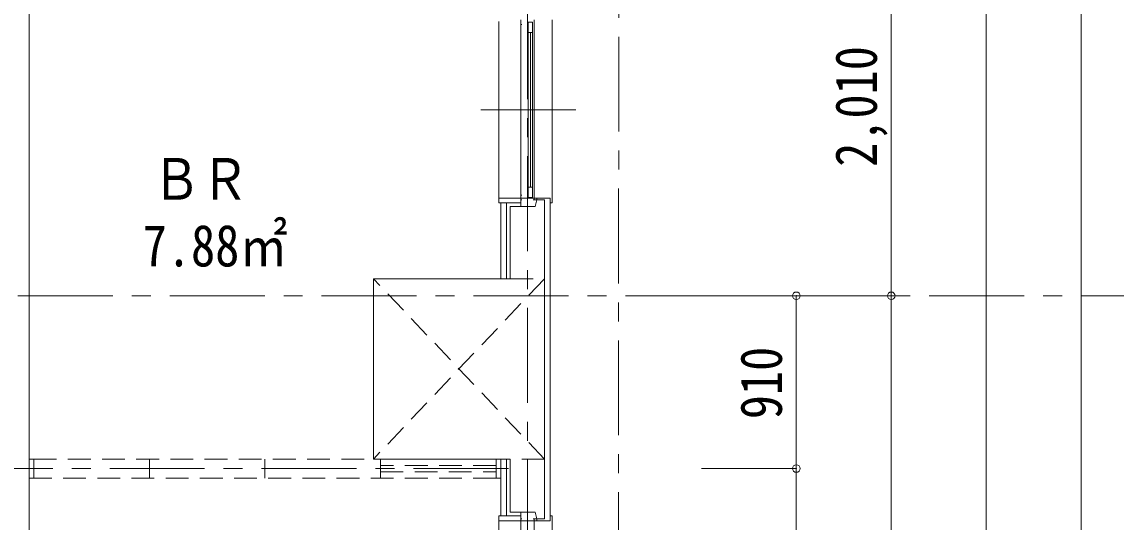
# Model space of a CAD drawing. Units: millimetres at full size; details may follow other scales. Extents: x -443943 to 462275, y -43546 to 79452.
# Drawn here: x -13804 to -8041, y 5417 to 8053 of the extents above; entities that cross this region are included whole.
import ezdxf
from ezdxf.enums import TextEntityAlignment as Align

# ---------------------------------------------------------------- set-up
doc = ezdxf.new("R2010")
doc.units = ezdxf.units.MM
doc.header["$LTSCALE"] = 100
doc.header["$PDMODE"] = 32
doc.header["$PDSIZE"] = 40
doc.linetypes.add('CHAIN1', pattern=[8, 5, -1, 1, -1])
doc.linetypes.add('DASHED1', pattern=[1.8, 1.2, -0.6])
doc.layers.add('0-0_仕上', color=4, linetype='Continuous', lineweight=9)
doc.layers.add('4-1_通り芯', color=4, linetype='Continuous', lineweight=9)
doc.styles.add('ＭＳ ゴシック', font='')
doc.styles.get('ＭＳ ゴシック').set_extended_font_data('MS Gothic')

msp = doc.modelspace()

# ---------------------------------------------------------------- linework, layer by layer
at = {"layer": '0-0_仕上', "linetype": 'CHAIN1'}
for p, q in [((-11141.7, 14545), (-11141.7, -4050.9)), ((-7725.4, 6609.1), (-19955.9, 6609.1)), ((-16541.7, 5699.1), (-11141.7, 5699.1))]:
    msp.add_line(p, q, dxfattribs=at)
at = {"layer": '0-0_仕上', "color": 7, "lineweight": 15}
for p, q in [((-8225.4, -6963.1), (-8225.4, 11974.1)), ((-8725.4, 9609.1), (-8725.4, -6100.9)), ((-9225.4, -6100.9), (-9225.4, 8619.1)), ((-11291.7, 7124.1), (-11291.7, 7099.1)), ((-11176.7, 7124.1), (-11291.7, 7124.1)), ((-11291.7, 7099.1), (-11176.7, 7099.1)), ((-11281.7, 7099.1), (-11281.7, 6699.1)), ((-11176.7, 7099.1), (-11176.7, 7124.1)), ((-11091.7, 7124.1), (-11091.7, 7114.1)), ((-11021.7, 7124.1), (-11091.7, 7124.1)), ((-11021.7, 5424.1), (-11021.7, 7124.1)), ((-10225.4, 6609.1), (-9225.4, 6609.1)), ((-9725.4, 6609.1), (-9725.4, -2690.9)), ((-13741.7, 5749.1), (-13766.7, 5749.1)), ((-13741.7, 5649.1), (-13741.7, 5749.1)), ((-11306.7, 5749.1), (-11306.7, 5649.1)), ((-11281.7, 5749.1), (-11306.7, 5749.1)), ((-11281.7, 5449.1), (-11281.7, 5749.1)), ((-13741.7, 5649.1), (-13766.7, 5649.1)), ((-11306.7, 5649.1), (-11281.7, 5649.1)), ((-9725.4, 5699.1), (-10225.4, 5699.1)), ((-11291.7, 5449.1), (-11291.7, 5424.1)), ((-11176.7, 5449.1), (-11291.7, 5449.1)), ((-11291.7, 5424.1), (-11176.7, 5424.1)), ((-11176.7, 5424.1), (-11176.7, 5449.1)), ((-11091.7, 5434.1), (-11091.7, 5424.1)), ((-11091.7, 5424.1), (-11021.7, 5424.1))]:
    msp.add_line(p, q, dxfattribs=at)
at = {"layer": '0-0_仕上', "color": 3, "lineweight": 20}
for p, q in [((-13766.7, 1541.1), (-13766.7, 8659.7)), ((-11091.7, 7114.1), (-11101, 7079.1)), ((-11091.7, 7114.1), (-11051.7, 7114.1)), ((-11051.7, 7114.1), (-11051.7, 5434.1)), ((-11231.7, 7079.1), (-11231.7, 6699.1)), ((-11101, 7079.1), (-11231.7, 7079.1)), ((-11951.7, 6699.1), (-11951.7, 5749.1)), ((-11231.7, 6699.1), (-11951.7, 6699.1)), ((-11951.7, 5749.1), (-11231.7, 5749.1)), ((-11231.7, 5749.1), (-11231.7, 5469.1)), ((-11231.7, 5469.1), (-11101, 5469.1)), ((-11101, 5469.1), (-11091.7, 5434.1)), ((-11051.7, 5434.1), (-11091.7, 5434.1))]:
    msp.add_line(p, q, dxfattribs=at)
at = {"layer": '0-0_仕上'}
for p, q in [((-11291.7, 8054.1), (-11291.7, 7124.1)), ((-11176.7, 8064.1), (-11176.7, 7114.1)), ((-11176.7, 8039.1), (-11171.7, 8039.1)), ((-11137.2, 8051.1), (-11114.2, 8051.1)), ((-11137.2, 7127.1), (-11137.2, 8051.1)), ((-11114.2, 8051.1), (-11114.2, 7127.1)), ((-11106.7, 8064.1), (-11106.7, 7114.1)), ((-11011.7, 7099.1), (-11011.7, 8064.1)), ((-11137.2, 7996.6), (-11114.2, 7996.6)), ((-11125.7, 7996.6), (-11125.7, 7181.6)), ((-11386.7, 7589.1), (-10886.7, 7589.1)), ((-11137.2, 7181.6), (-11114.2, 7181.6)), ((-11251.7, 7099.1), (-11251.7, 6699.1)), ((-11176.7, 7139.1), (-11171.7, 7139.1)), ((-11176.7, 7124.1), (-11091.7, 7124.1)), ((-11176.7, 7114.1), (-11171.7, 7114.1)), ((-11176.7, 7099.1), (-11176.7, 7079.1)), ((-11114.2, 7127.1), (-11137.2, 7127.1)), ((-11111.7, 7114.1), (-11091.7, 7114.1)), ((-11021.7, 7099.1), (-11011.7, 7099.1)), ((-11251.7, 5749.1), (-11251.7, 5449.1)), ((-11291.7, 2194.1), (-11291.7, 5424.1)), ((-11176.7, 5469.1), (-11176.7, 5449.1)), ((-11176.7, 5434.1), (-11171.7, 5434.1)), ((-11176.7, 5434.1), (-11176.7, 2184.1)), ((-11091.7, 5424.1), (-11176.7, 5424.1)), ((-11091.7, 5434.1), (-11111.7, 5434.1)), ((-11106.7, 5434.1), (-11106.7, 2184.1)), ((-11021.7, 5449.1), (-11011.7, 5449.1)), ((-11011.7, 5449.1), (-11011.7, 2184.1))]:
    msp.add_line(p, q, dxfattribs=at)
at = {"layer": '0-0_仕上', "color": 3, "linetype": 'DASHED1', "lineweight": 20}
for p, q in [((-11051.7, 5749.1), (-11951.7, 6699.1)), ((-11051.7, 6699.1), (-11951.7, 5749.1)), ((-11231.7, 6699.1), (-11051.7, 6699.1)), ((-11051.7, 5749.1), (-11231.7, 5749.1))]:
    msp.add_line(p, q, dxfattribs=at)
at = {"layer": '0-0_仕上', "color": 7, "linetype": 'DASHED1', "lineweight": 15}
for p, q in [((-13741.7, 5749.1), (-11306.7, 5749.1)), ((-13132.9, 5749.1), (-13132.9, 5649.1)), ((-12524.2, 5649.1), (-12524.2, 5749.1)), ((-11915.4, 5749.1), (-11915.4, 5649.1)), ((-11306.7, 5715.7), (-11915.4, 5715.7)), ((-11306.7, 5649.1), (-13741.7, 5649.1)), ((-11915.4, 5682.4), (-11306.7, 5682.4))]:
    msp.add_line(p, q, dxfattribs=at)
at = {"layer": '0-0_仕上', "color": 7}
for p in [(-9725.4, 6609.1), (-9225.4, 6609.1), (-9725.4, 5699.1)]:
    msp.add_point(p, dxfattribs=at)
at = {"layer": '4-1_通り芯', "linetype": 'CHAIN1'}
msp.add_line((-10657, 11974.1), (-10673.5, -6963.1), dxfattribs=at)

# ---------------------------------------------------------------- texts
at = {"layer": '0-0_仕上', "color": 7, "style": 'ＭＳ ゴシック', "width": 0.85}
for s, p in [('2,010', (-9235.4, 7289.1)), ('910', (-9735.4, 5959.1))]:
    msp.add_text(s, height=219.9, rotation=90, dxfattribs=at).set_placement(p, align=Align.BOTTOM_LEFT)
for s, p in [('ＢＲ', (-13116.7, 7049.3)), ('7.88㎡', (-13167.6, 6698.1))]:
    msp.add_text(s, height=219.9, dxfattribs=at).set_placement(p, align=Align.BOTTOM_LEFT)

doc.saveas('drawing.dxf')
